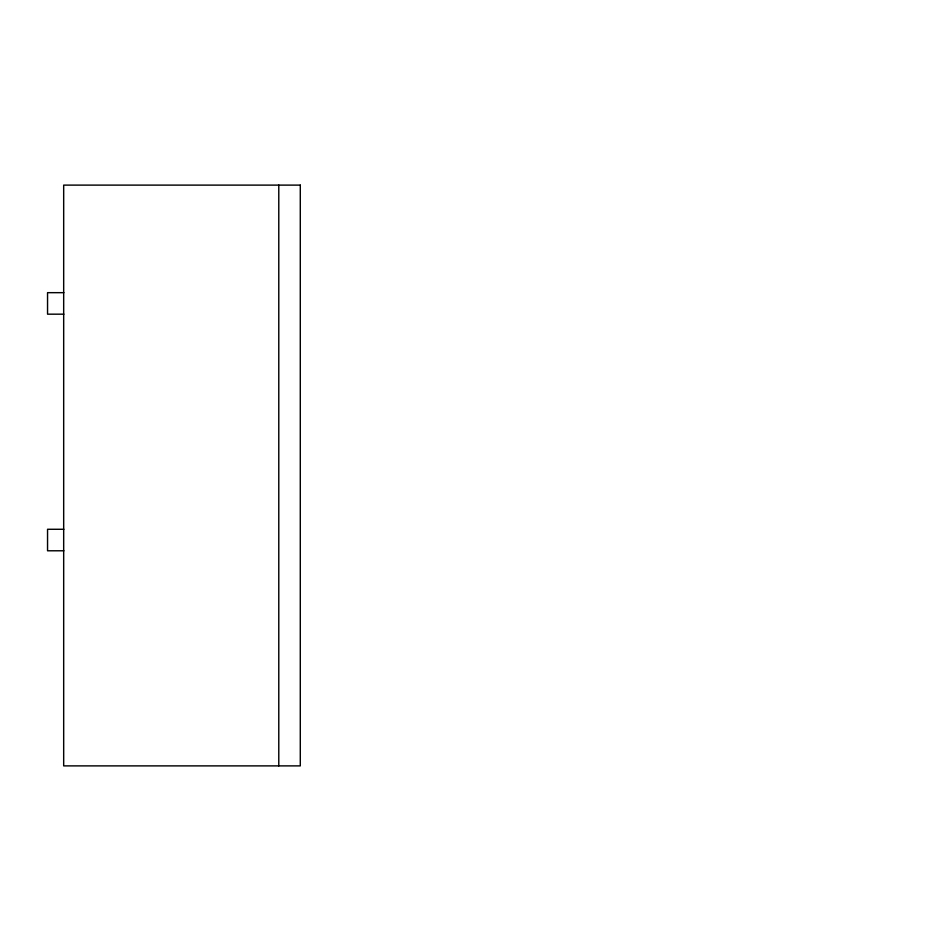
<?xml version="1.0" encoding="UTF-8"?>
<svg xmlns="http://www.w3.org/2000/svg" width="951" height="951" viewBox="0 0 951 951"><rect width="100%" height="100%" fill="white"/><g stroke="black" fill="none" stroke-linecap="round" stroke-linejoin="round"><path stroke-width="1.43" d="M63.86 292.67L47.55 292.67L47.55 314.175L63.86 314.175M63.86 529.279L47.55 529.279L47.55 550.784L63.86 550.784M278.786 185.112L278.786 765.888M300.29 185.112L63.681 185.112L63.681 765.888L300.29 765.888L300.29 185.112"/></g></svg>
